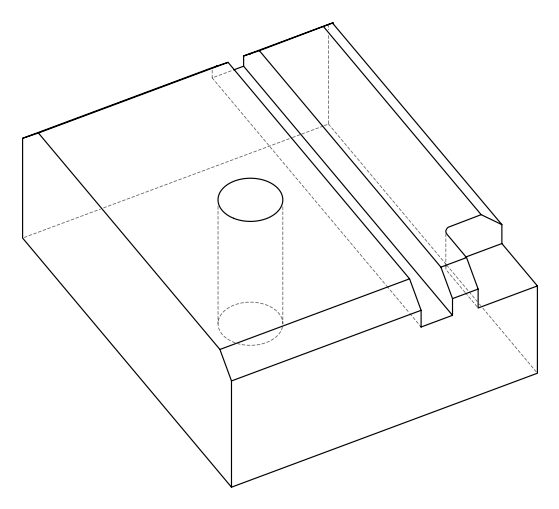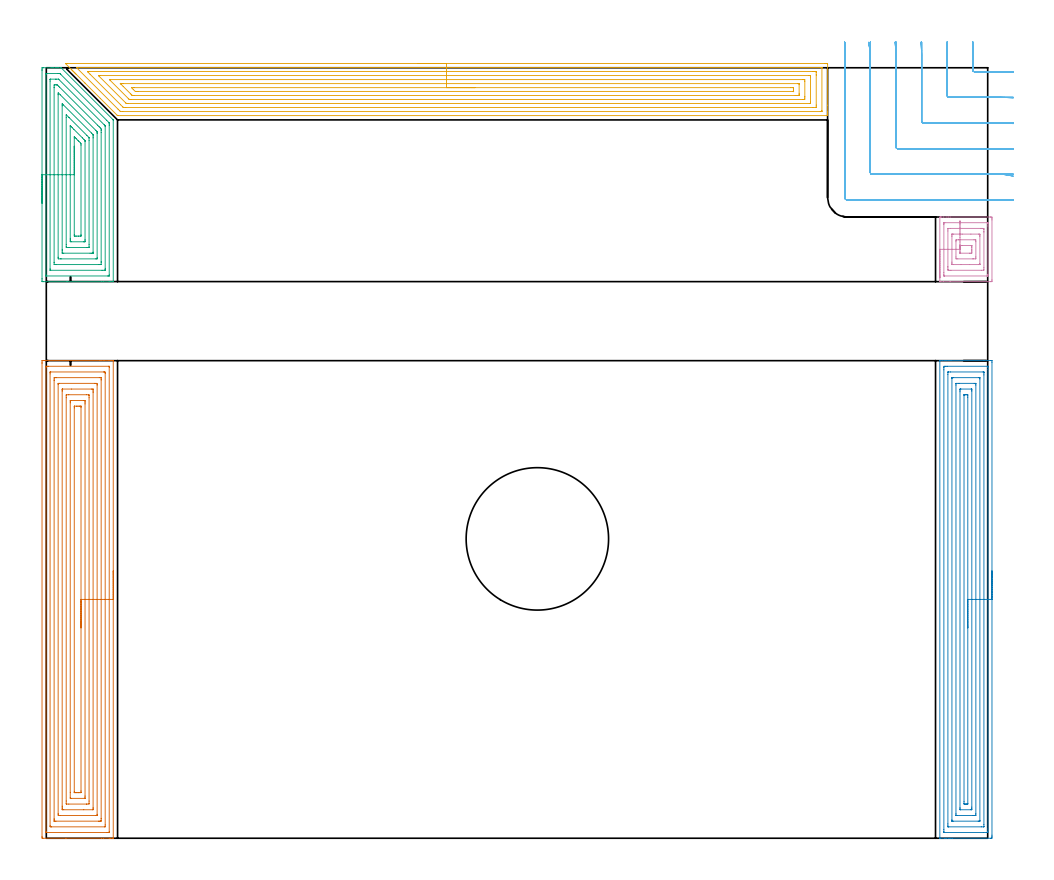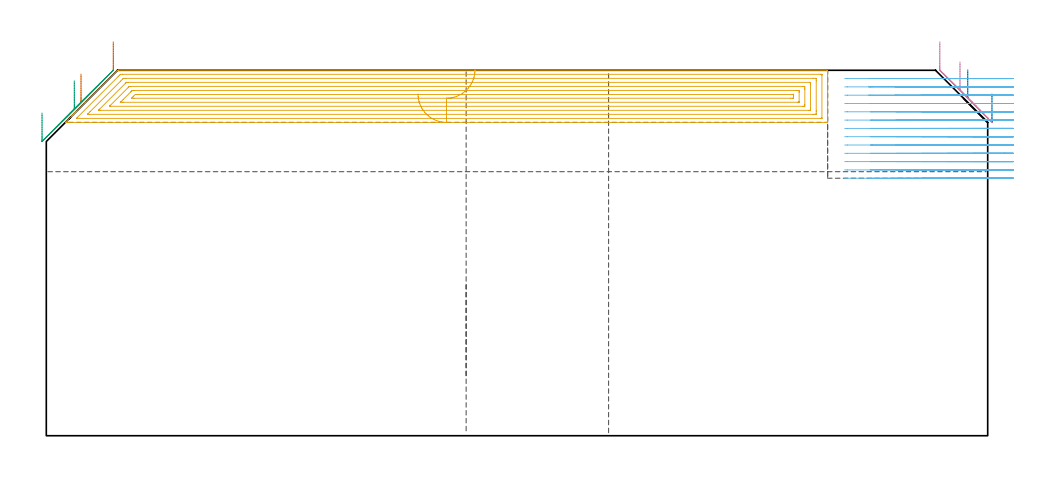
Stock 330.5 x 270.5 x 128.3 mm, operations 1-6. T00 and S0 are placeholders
(PLAN: 8 operations, 3 tool changes, 69 min)
(1 AREA_MILL | FG_CHAMFER_SURFACE | UGT0205_001 | 12.5 min | 55000 mm3)
(2 AREA_MILL_1 | FG_CHAMFER_SURFACE_1 | UGT0205_001 | 9.67 min | 29370 mm3)
(3 AREA_MILL_2 | FG_CHAMFER_SURFACE_2 | UGT0205_001 | 5.37 min | 26019 mm3)
(4 AREA_MILL_3 | FG_CHAMFER_SURFACE_3 | UGT0205_001 | 1.54 min | 6380 mm3)
(5 AREA_MILL_4 | FG_CHAMFER_SURFACE_4 | UGT0205_001 | 14.76 min | 44098 mm3)
(6 MILL_CORNER_NOTCH_RECTANGULAR | CORNER_NOTCH_RECTANGULAR | NXT0201_011 | Follow Part, ap 3, ae 75% | 12.6 min | 108658 mm3)
(7 MILL_RECTANGULAR_SLOT | SLOT_RECTANGULAR | UGT0201_094 | Follow Part, ap 5, ae 75% | 12.01 min | 318156 mm3)
(8 INDEXABLE_INSERT_DRILL_THROUGH_HOLE_FROM_SOLID | STEP1HOLE | NXT0302_038 | 0.53 min | 251859 mm3)
(TOOL UGT0205_001 | Chamfer Mill 20 x 3 x 45 deg. | D20 FL50 Z2)
(TOOL NXT0201_011 | ENDMILL 12mm [2P460-1200-NA 1630] | D12 FL38 Z6)
(TOOL UGT0201_094 | End mill 20 mm | D20 FL38 Z4)
(TOOL NXT0302_038 | Index. Insert Drill 50mm [880-D5000L50-04] | D50 PA176 FL200 Z2)
(OP 1 AREA_MILL)
G17 G21 G94 G90
T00 M6
G54
G17 G0 G90 X23.5 Y93.85 S1061 M3
G43 Z138.3 H0
G94 G1 Y93.812 Z137.428 F250.
Y93.698 Z136.563
Y93.509 Z135.712
Y93.247 Z134.88
Y92.913 Z134.074
Y92.51 Z133.3
Y92.042 Z132.564
Y91.51 Z131.872
Y90.921 Z131.229
Y90.278 Z130.639
Y89.586 Z130.108
Y88.85 Z129.64
Y88.076 Z129.237
Y87.27 Z128.903
Y86.438 Z128.641
Y85.586 Z128.452
Y84.722 Z128.338
Y83.85 Z128.3
Y0.134
X23.497 Y0.01 Z128.288
X23.476 Y0.007 Z128.267
X23.182 Y0. Z127.981
X22.62 Z127.419
X22.086 Z126.881
X20.045 Z124.842
X19.425 Z124.22
X6.901 Z111.698
X-1.189 Z103.608
X-1.284 Y0.001 Z103.513
X-1.492 Y0.01 Z103.305
X-1.499 Y0.217 Z103.299
X-1.5 Y0.579 Z103.3
Y166.759
X-1.499 Y167.121 Z103.301
X-1.494 Y167.644 Z103.303
X-1.491 Y167.692 Z103.305
X-0.973 Y167.696 Z103.824
X-0.396 Y167.7 Z104.401
X18.848 Z123.643
X19.425 Z124.22
X20.045 Z124.842
X20.312 Z125.109
X22.086 Z126.881
X22.62 Z127.419
X22.973 Z127.772
X23.183 Z127.982
X23.476 Y167.693 Z128.267
X23.497 Y167.69 Z128.288
X23.5 Y167.566 Z128.3
Y83.85
X22.086 Z126.886
Y2.361
X22.083 Y2.138 Z126.883
X22.079 Y2.028 Z126.879
X22.077 Y2.01 Z126.877
X22.019 Y2.006 Z126.819
X21.917 Y2.003 Z126.717
X21.558 Y2. Z126.358
X21.199 Z125.999
X0.048 Z104.848
X-0.028 Y2.002 Z104.772
X-0.06 Y2.006 Z104.74
X-0.078 Y2.01 Z104.722
X-0.08 Y2.028 Z104.72
X-0.084 Y2.138 Z104.716
X-0.086 Y2.361 Z104.714
Y165.339
X-0.083 Y165.562 Z104.717
X-0.079 Y165.672 Z104.721
X-0.077 Y165.69 Z104.723
X-0.02 Y165.694 Z104.78
X0.083 Y165.698 Z104.883
X0.442 Y165.7 Z105.242
X0.801 Z105.601
X21.952 Z126.752
X22.028 Y165.698 Z126.828
X22.06 Y165.694 Z126.86
X22.078 Y165.69 Z126.878
X22.08 Y165.672 Z126.88
X22.084 Y165.562 Z126.884
X22.086 Y165.339 Z126.886
Y83.85
X20.671 Z125.471
Y4.671
X20.67 Y4.142 Z125.47
X20.668 Y4.052 Z125.468
X20.665 Y4.016 Z125.465
X20.594 Y4.009 Z125.394
X20.452 Y4.001 Z125.252
X1.829 Y4. Z106.629
X1.688 Y4.003 Z106.488
X1.547 Y4.01 Z106.347
X1.335 Y4.031 Z106.135
X1.332 Y4.142 Z106.132
X1.329 Y4.502 Z106.129
X1.328 Y163.028 Z106.128
X1.33 Y163.558 Z106.13
X1.332 Y163.648 Z106.132
X1.335 Y163.684 Z106.135
X1.406 Y163.691 Z106.206
X1.548 Y163.699 Z106.348
X20.171 Y163.7 Z124.971
X20.312 Y163.697 Z125.112
X20.453 Y163.69 Z125.253
X20.665 Y163.669 Z125.465
X20.667 Y163.558 Z125.467
X20.671 Y163.198 Z125.471
Y83.85
X19.257 Z124.057
Y6.983
X19.256 Y6.814 Z124.056
X19.251 Y6.098 Z124.051
X19.241 Y6.01 Z124.041
X19.146 Y6.007 Z123.946
X18.943 Y6.003 Z123.743
X18.538 Y6. Z123.338
X18.462 Z123.262
X3.385 Z108.185
X3.027 Y6.002 Z107.827
X2.848 Y6.005 Z107.648
X2.76 Y6.01 Z107.56
X2.749 Y6.014 Z107.549
X2.747 Y6.028 Z107.547
X2.745 Y6.06 Z107.545
X2.743 Y6.645 Z107.543
Y6.814
Y160.717
X2.744 Y160.886 Z107.544
X2.749 Y161.602 Z107.549
X2.759 Y161.69 Z107.559
X2.854 Y161.693 Z107.654
X3.056 Y161.697 Z107.856
X3.462 Y161.7 Z108.262
X3.538 Z108.338
X18.615 Z123.415
X18.973 Y161.698 Z123.773
X19.152 Y161.695 Z123.952
X19.24 Y161.69 Z124.04
X19.251 Y161.686 Z124.051
X19.253 Y161.672 Z124.053
X19.255 Y161.64 Z124.055
X19.257 Y161.055 Z124.057
Y160.886
Y83.85
X17.843 Z122.643
Y8.403
X17.84 Y8.21 Z122.64
X17.836 Y8.083 Z122.636
X17.83 Y8.009 Z122.63
X17.799 Y8.007 Z122.599
X17.651 Y8.003 Z122.451
X17.357 Y8. Z122.157
X4.939 Y8.001 Z109.739
X4.348 Y8.01 Z109.148
X4.164 Y8.027 Z108.964
X4.159 Y8.402 Z108.959
X4.157 Y8.595 Z108.957
Y159.297
X4.16 Y159.49 Z108.96
X4.164 Y159.617 Z108.964
X4.17 Y159.691 Z108.97
X4.201 Y159.693 Z109.001
X4.348 Y159.697 Z109.148
X4.643 Y159.7 Z109.443
X17.061 Y159.699 Z121.861
X17.651 Y159.69 Z122.451
X17.836 Y159.673 Z122.636
X17.841 Y159.298 Z122.641
X17.842 Y159.105 Z122.642
X17.843 Y83.85 Z122.643
X16.429 Z121.229
Y10.713
X16.427 Y10.376 Z121.227
X16.424 Y10.099 Z121.224
X16.422 Y10.032 Z121.222
X16.417 Y10.01 Z121.217
X16.377 Y10.007 Z121.177
X16.25 Y10.002 Z121.05
X13.148 Y10. Z117.948
X6.122 Y10.001 Z110.922
X5.606 Y10.004 Z110.406
X5.583 Y10.01 Z110.383
X5.578 Y10.032 Z110.378
X5.574 Y10.376 Z110.374
X5.571 Y10.929 Z110.371
Y11.267
Y156.987
X5.573 Y157.324 Z110.373
X5.576 Y157.6 Z110.376
X5.578 Y157.668 Z110.378
X5.583 Y157.69 Z110.383
X5.623 Y157.693 Z110.423
X5.749 Y157.698 Z110.549
X8.852 Y157.7 Z113.652
X15.878 Y157.699 Z120.678
X16.394 Y157.696 Z121.194
X16.417 Y157.69 Z121.217
X16.422 Y157.668 Z121.222
X16.425 Y157.324 Z121.225
X16.428 Y156.771 Z121.228
X16.429 Y156.433 Z121.229
Y83.85
X15.015 Z119.815
Y13.048
X15.012 Y12.157 Z119.812
X15.011 Y12.137 Z119.811
X14.991 Y12.01 Z119.791
X14.259 Y12.001 Z119.059
X14.104 Y12. Z118.904
X7.896 Z112.696
X7.161 Y12.004 Z111.961
X7.009 Y12.01 Z111.809
X6.989 Y12.157 Z111.789
X6.987 Y12.179 Z111.787
X6.985 Y13.072 Z111.785
Y154.652
X6.988 Y155.543 Z111.788
X6.989 Y155.563 Z111.789
X7.009 Y155.69 Z111.809
X7.74 Y155.699 Z112.54
X7.896 Y155.7 Z112.696
X14.104 Z118.904
X14.839 Y155.696 Z119.639
X14.991 Y155.69 Z119.791
X15.011 Y155.543 Z119.811
X15.013 Y155.521 Z119.813
X15.015 Y154.652 Z119.815
Y83.85
X13.6 Z118.4
Y14.829
X13.599 Y14.445 Z118.399
X13.595 Y14.06 Z118.395
X13.594 Y14.016 Z118.394
X13.577 Y14.01 Z118.377
X13.527 Y14.005 Z118.327
X13.423 Y14.001 Z118.223
X8.721 Z113.521
X8.407 Y14.01 Z113.207
X8.404 Y14.108 Z113.204
X8.401 Y14.322 Z113.201
X8.399 Y16.104 Z113.199
X8.4 Y152.871 Z113.2
X8.401 Y153.255 Z113.201
X8.405 Y153.64 Z113.205
X8.406 Y153.684 Z113.206
X8.423 Y153.69 Z113.223
X8.473 Y153.695 Z113.273
X8.576 Y153.699 Z113.376
X13.279 Z118.079
X13.593 Y153.69 Z118.393
X13.596 Y153.592 Z118.396
X13.599 Y153.378 Z118.399
X13.6 Y152.871 Z118.4
Y152.486
Y83.85
X12.186 Z116.986
Y16.61
X12.184 Y16.237 Z116.984
X12.181 Y16.051 Z116.981
X12.179 Y16.013 Z116.979
X12.137 Y16.009 Z116.937
X12.048 Y16.003 Z116.848
X11.443 Y16. Z116.243
X11.164 Z115.964
X10.557 Z115.357
X10.277 Z115.077
X9.875 Y16.004 Z114.675
X9.829 Y16.008 Z114.629
X9.82 Y16.011 Z114.62
X9.818 Y16.021 Z114.618
X9.816 Y16.054 Z114.616
X9.814 Y16.191 Z114.614
Y16.466
Y151.09
X9.816 Y151.463 Z114.616
X9.819 Y151.649 Z114.619
X9.82 Y151.686 Z114.62
X9.863 Y151.691 Z114.663
X9.952 Y151.697 Z114.752
X10.557 Y151.7 Z115.357
X10.836 Z115.636
X11.443 Z116.243
X11.723 Z116.523
X12.125 Y151.696 Z116.925
X12.171 Y151.692 Z116.971
X12.18 Y151.689 Z116.98
X12.182 Y151.679 Z116.982
X12.184 Y151.646 Z116.984
X12.186 Y151.509 Z116.986
Y151.235
Y83.85
Y82.978 Z117.024
Y82.113 Z117.138
Y81.262 Z117.327
Y80.43 Z117.589
Y79.624 Z117.923
Y78.85 Z118.326
Y78.114 Z118.795
Y77.422 Z119.326
Y76.779 Z119.915
Y76.19 Z120.558
Y75.658 Z121.25
Y75.19 Z121.986
Y74.787 Z122.76
Y74.453 Z123.566
Y74.191 Z124.398
Y74.002 Z125.25
Y73.888 Z126.115
Y73.85 Z126.986
G0 Z138.3
M5
M2
(OP 2 AREA_MILL_1)
G17 G21 G94 G90
T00 M6
G54
G17 G0 G90 X332. Y93.85 S1061 M3
G43 Z138.3 H0
Z120.
G94 G1 Y93.812 Z119.128 F250.
Y93.698 Z118.263
Y93.509 Z117.412
Y93.247 Z116.58
Y92.913 Z115.774
Y92.51 Z115.
Y92.041 Z114.264
Y91.51 Z113.572
Y90.921 Z112.929
Y90.278 Z112.34
Y89.586 Z111.808
Y88.85 Z111.34
Y88.076 Z110.937
Y87.27 Z110.603
Y86.438 Z110.341
Y85.586 Z110.152
Y84.722 Z110.038
Y83.85 Z110.
Y1.08
X331.999 Y0.579 Z110.001
X331.995 Y0.194 Z110.003
X331.992 Y0.01 Z110.005
X331.616 Y0. Z110.381
X318.161 Z123.834
X317.59 Z124.404
X316.978 Z125.02
X316.714 Z125.283
X316.101 Z125.896
X315.837 Z126.159
X315.309 Z126.69
X313.931 Z128.068
X313.815 Y0.001 Z128.178
X313.771 Y0.003 Z128.221
X313.703 Y0.01 Z128.288
X313.7 Y0.134 Z128.3
Y167.566
X313.702 Y167.69 Z128.289
X313.813 Y167.697 Z128.18
X313.931 Y167.7 Z128.068
X314.612 Z127.387
X315.309 Z126.69
X315.837 Z126.159
X316.101 Z125.896
X316.714 Z125.283
X316.978 Z125.02
X317.59 Z124.404
X329.129 Z112.868
X331.616 Z110.381
X331.926 Y167.696 Z110.07
X331.992 Y167.69 Z110.005
X331.999 Y167.623 Z109.999
X332. Y167.12 Z110.
Y83.85
X330.586 Z111.414
Y3.251
X330.583 Y2.52 Z111.417
X330.579 Y2.361 Z111.421
X330.566 Y2.01 Z111.434
X330.215 Y2.003 Z111.785
X328.986 Y2. Z113.014
X315.174 Y2.001 Z126.826
X315.151 Y2.003 Z126.849
X315.13 Y2.009 Z126.87
X315.121 Y2.014 Z126.879
X315.12 Y2.029 Z126.88
X315.115 Y2.203 Z126.885
Y2.361
X315.114 Y3.095 Z126.886
Y164.449
X315.117 Y165.18 Z126.883
X315.121 Y165.339 Z126.879
X315.134 Y165.69 Z126.866
X315.485 Y165.697 Z126.515
X315.837 Y165.699 Z126.163
X316.359 Y165.7 Z125.641
X330.526 Y165.699 Z111.474
X330.548 Y165.697 Z111.452
X330.57 Y165.691 Z111.43
X330.579 Y165.686 Z111.421
X330.58 Y165.671 Z111.42
X330.585 Y165.497 Z111.415
Y165.339
X330.586 Y164.605 Z111.414
Y83.85
X329.172 Z112.828
X329.171 Y4.844 Z112.829
X329.169 Y4.142 Z112.831
X329.167 Y4.048 Z112.833
X329.165 Y4.011 Z112.835
X329.121 Y4.005 Z112.879
X328.986 Y4.002 Z113.014
X328.249 Y4. Z113.751
X316.853 Z125.147
X316.714 Y4.003 Z125.286
X316.574 Y4.008 Z125.426
X316.54 Y4.01 Z125.46
X316.535 Y4.031 Z125.465
X316.532 Y4.079 Z125.468
X316.53 Y4.142 Z125.47
X316.529 Y4.33 Z125.471
X316.528 Y5.032 Z125.472
X316.529 Y162.855 Z125.471
X316.531 Y163.558 Z125.469
X316.533 Y163.651 Z125.467
X316.535 Y163.689 Z125.465
X316.579 Y163.695 Z125.421
X316.714 Y163.698 Z125.286
X317.451 Y163.7 Z124.549
X328.847 Z113.153
X328.986 Y163.697 Z113.014
X329.126 Y163.692 Z112.874
X329.16 Y163.69 Z112.84
X329.165 Y163.669 Z112.835
X329.168 Y163.621 Z112.832
X329.17 Y163.558 Z112.83
X329.171 Y163.37 Z112.829
X329.172 Y162.667 Z112.828
Y83.85
X327.757 Z114.243
Y6.281
X327.755 Y6.103 Z114.245
X327.753 Y6.04 Z114.247
X327.751 Y6.011 Z114.249
X327.733 Y6.009 Z114.267
X327.633 Y6.005 Z114.367
X327.233 Y6. Z114.767
X327.157 Z114.843
X318.391 Z123.609
X318.064 Y6.005 Z123.936
X317.982 Y6.008 Z124.018
X317.949 Y6.012 Z124.051
X317.947 Y6.038 Z124.053
X317.945 Y6.109 Z124.055
X317.943 Y6.455 Z124.057
Y161.418
X317.945 Y161.596 Z124.055
X317.947 Y161.66 Z124.053
X317.949 Y161.688 Z124.051
X317.967 Y161.691 Z124.033
X318.067 Y161.695 Z123.933
X318.467 Y161.7 Z123.533
X318.543 Z123.457
X327.309 Z114.691
X327.636 Y161.695 Z114.364
X327.718 Y161.692 Z114.282
X327.751 Y161.688 Z114.249
X327.753 Y161.662 Z114.247
X327.755 Y161.591 Z114.245
X327.757 Y161.245 Z114.243
Y83.85
X326.343 Z115.657
Y8.595
X326.338 Y8.156 Z115.662
X326.336 Y8.049 Z115.664
X326.326 Y8.01 Z115.674
X326.26 Y8.007 Z115.74
X326.064 Y8.002 Z115.936
X325.48 Y8. Z116.52
X325.189 Z116.811
X319.929 Z122.071
X319.495 Y8.004 Z122.505
X319.404 Y8.007 Z122.596
X319.367 Y8.01 Z122.633
X319.364 Y8.051 Z122.636
X319.361 Y8.156 Z122.639
X319.357 Y8.581 Z122.643
Y159.105
X319.362 Y159.543 Z122.638
X319.364 Y159.651 Z122.636
X319.374 Y159.69 Z122.626
X319.44 Y159.693 Z122.56
X319.636 Y159.698 Z122.364
X320.22 Y159.7 Z121.78
X320.511 Z121.489
X325.771 Z116.229
X326.205 Y159.696 Z115.795
X326.296 Y159.693 Z115.704
X326.333 Y159.69 Z115.667
X326.336 Y159.649 Z115.664
X326.339 Y159.544 Z115.661
X326.343 Y159.119 Z115.657
Y83.85
X324.929 Z117.071
Y10.936
X324.926 Y10.376 Z117.074
X324.923 Y10.051 Z117.077
X324.92 Y10.01 Z117.08
X324.88 Y10.007 Z117.12
X324.788 Y10.003 Z117.212
X324.603 Y10.001 Z117.397
X320.973 Z121.027
X320.875 Y10.003 Z121.125
X320.809 Y10.007 Z121.191
X320.778 Y10.011 Z121.222
X320.777 Y10.046 Z121.223
X320.773 Y10.376 Z121.227
X320.772 Y10.706 Z121.228
X320.771 Y156.764 Z121.229
X320.774 Y157.324 Z121.226
X320.777 Y157.648 Z121.223
X320.78 Y157.69 Z121.22
X320.82 Y157.693 Z121.18
X320.912 Y157.697 Z121.088
X321.097 Y157.699 Z120.903
X324.727 Z117.273
X324.825 Y157.697 Z117.175
X324.891 Y157.693 Z117.109
X324.922 Y157.689 Z117.078
X324.923 Y157.654 Z117.077
X324.927 Y157.324 Z117.073
X324.928 Y156.993 Z117.072
X324.929 Y83.85 Z117.071
X323.515 Z118.485
Y12.157
X323.514 Y12.073 Z118.486
X323.511 Y12.032 Z118.489
X323.509 Y12.018 Z118.491
X323.468 Y12.01 Z118.532
X323.159 Y12.002 Z118.841
X323.005 Y12. Z118.995
X322.85 Z119.15
X322.695 Y12.001 Z119.305
X322.386 Y12.006 Z119.614
X322.192 Y12.011 Z119.808
X322.189 Y12.061 Z119.811
X322.187 Y12.157 Z119.813
X322.185 Y12.832 Z119.815
Y155.543
X322.186 Y155.627 Z119.814
X322.189 Y155.668 Z119.811
X322.191 Y155.682 Z119.809
X322.232 Y155.69 Z119.768
X322.541 Y155.698 Z119.459
X322.695 Y155.7 Z119.305
X322.85 Z119.15
X323.005 Y155.699 Z118.995
X323.314 Y155.694 Z118.686
X323.508 Y155.689 Z118.492
X323.511 Y155.639 Z118.489
X323.513 Y155.543 Z118.487
X323.515 Y154.867 Z118.485
Y83.85
Y82.978 Z118.523
Y82.113 Z118.637
Y81.262 Z118.826
Y80.43 Z119.088
Y79.624 Z119.422
Y78.85 Z119.825
Y78.114 Z120.294
Y77.422 Z120.825
Y76.779 Z121.414
Y76.19 Z122.057
Y75.658 Z122.75
Y75.19 Z123.485
Y74.787 Z124.259
Y74.453 Z125.065
Y74.191 Z125.897
Y74.002 Z126.749
Y73.888 Z127.614
Y73.85 Z128.485
G0 Z138.3
M5
M2
(OP 3 AREA_MILL_2)
G17 G21 G94 G90
T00 M6
G54
G17 G0 G90 X-1.5 Y222.95 S1061 M3
G43 Z138.3 H0
Z113.3
G94 G1 Y222.988 Z112.428 F250.
Y223.102 Z111.563
Y223.291 Z110.712
Y223.553 Z109.88
Y223.887 Z109.074
Y224.29 Z108.3
Y224.758 Z107.564
Y225.29 Z106.872
Y225.879 Z106.229
Y226.522 Z105.64
Y227.214 Z105.108
Y227.95 Z104.64
Y228.724 Z104.237
Y229.53 Z103.903
Y230.362 Z103.641
Y231.213 Z103.452
Y232.078 Z103.338
Y232.95 Z103.3
Y269.557
X-1.499 Y269.918 Z103.301
X-1.494 Y270.441 Z103.303
X-1.491 Y270.492 Z103.305
X-0.973 Y270.5 Z103.823
X1.688 Z106.482
X2.302 Z107.099
X2.575 Z107.371
X3.189 Z107.986
X3.462 Z108.257
X4.006 Z108.805
X4.348 Z109.147
X5.187 Z109.987
X5.2 Y270.499 Z110.
X5.202 Y270.498 Z110.002
X23.441 Y252.258 Z128.241
X23.496 Y252.195 Z128.29
X23.5 Y252.102 Z128.3
Y195.537
X23.497 Y195.41 Z128.288
X23.476 Y195.407 Z128.267
X23.176 Y195.4 Z127.975
X22.631 Z127.429
X22.086 Z126.881
X20.04 Z124.837
X19.425 Z124.22
X7.299 Z112.096
X-0.973 Y195.401 Z103.824
X-1.188 Y195.403 Z103.609
X-1.491 Y195.408 Z103.305
X-1.494 Y195.459 Z103.303
X-1.499 Y195.982 Z103.301
X-1.5 Y196.512 Z103.3
Y232.95
X-0.086 Z104.714
Y268.136
X-0.083 Y268.359 Z104.717
X-0.081 Y268.469 Z104.719
X-0.079 Y268.488 Z104.721
X-0.026 Y268.492 Z104.774
X0.077 Y268.496 Z104.877
X0.439 Y268.5 Z105.239
X3.987 Z108.787
X4.348 Y268.496 Z109.148
X4.71 Y268.49 Z109.51
X4.752 Y268.486 Z109.552
X4.776 Y268.467 Z109.576
X4.825 Y268.422 Z109.625
X4.922 Y268.328 Z109.722
X5.114 Y268.136 Z109.914
X21.199 Y252.051 Z125.999
X22.028 Y251.211 Z126.828
X22.079 Y251.151 Z126.879
X22.081 Y251.099 Z126.881
X22.084 Y250.989 Z126.884
X22.085 Y250.766 Z126.885
X22.086 Y250.321 Z126.886
Y197.764
X22.083 Y197.541 Z126.883
X22.081 Y197.431 Z126.881
X22.079 Y197.412 Z126.879
X22.026 Y197.408 Z126.826
X21.923 Y197.404 Z126.723
X21.561 Y197.4 Z126.361
X0.049 Y197.401 Z104.849
X-0.03 Y197.403 Z104.77
X-0.062 Y197.407 Z104.738
X-0.079 Y197.411 Z104.721
X-0.08 Y197.431 Z104.72
X-0.083 Y197.541 Z104.717
X-0.086 Y197.764 Z104.714
Y232.95
X1.328 Z106.128
X1.329 Y265.824 Z106.129
X1.331 Y266.355 Z106.131
X1.333 Y266.444 Z106.133
X1.335 Y266.481 Z106.135
X1.399 Y266.49 Z106.199
X1.545 Y266.498 Z106.345
X3.317 Y266.5 Z108.117
X3.462 Z108.262
X4.208 Y266.496 Z109.008
X4.275 Y266.49 Z109.075
X4.313 Y266.476 Z109.113
X4.348 Y266.446 Z109.148
X4.445 Y266.355 Z109.245
X20.312 Y250.488 Z125.112
X20.478 Y250.32 Z125.278
X20.646 Y250.143 Z125.446
X20.665 Y250.113 Z125.465
X20.667 Y250.094 Z125.467
X20.67 Y250.05 Z125.47
X20.671 Y249.96 Z125.471
Y200.076
X20.669 Y199.545 Z125.469
X20.667 Y199.456 Z125.467
X20.665 Y199.419 Z125.465
X20.601 Y199.41 Z125.401
X20.455 Y199.402 Z125.255
X20.312 Y199.401 Z125.112
X19.57 Y199.4 Z124.37
X1.543 Y199.401 Z106.343
X1.447 Y199.404 Z106.247
X1.37 Y199.409 Z106.17
X1.334 Y199.413 Z106.134
X1.333 Y199.426 Z106.133
X1.331 Y199.545 Z106.131
X1.329 Y199.906 Z106.129
X1.328 Y232.95 Z106.128
X2.743 Z107.543
Y263.513
X2.744 Y263.682 Z107.544
X2.749 Y264.398 Z107.549
X2.756 Y264.49 Z107.556
X2.851 Y264.493 Z107.651
X3.055 Y264.497 Z107.855
X3.462 Y264.5 Z108.262
X3.535 Y264.499 Z108.335
X3.738 Y264.494 Z108.538
X3.837 Y264.49 Z108.637
X4.027 Y264.313 Z108.827
X4.348 Y263.999 Z109.148
X4.669 Y263.682 Z109.469
X18.031 Y250.32 Z122.831
X18.538 Y249.81 Z123.338
X18.91 Y249.43 Z123.71
X19.25 Y249.064 Z124.05
X19.255 Y248.71 Z124.055
X19.256 Y248.539 Z124.056
X19.257 Y247.817 Z124.057
Y202.387
X19.256 Y202.218 Z124.056
X19.251 Y201.502 Z124.051
X19.244 Y201.41 Z124.044
X19.149 Y201.407 Z123.949
X18.945 Y201.403 Z123.745
X18.538 Y201.4 Z123.338
X18.466 Z123.266
X3.389 Z108.189
X3.027 Y201.403 Z107.827
X2.846 Y201.407 Z107.646
X2.761 Y201.41 Z107.561
X2.75 Y201.464 Z107.55
X2.744 Y202.048 Z107.544
X2.743 Y202.218 Z107.543
Y232.95
X4.157 Z108.957
Y261.01
X4.159 Y261.201 Z108.959
X4.163 Y261.394 Z108.963
X4.175 Y261.715 Z108.975
X4.348 Y261.547 Z109.148
X4.892 Y261.01 Z109.692
X17.363 Y248.539 Z122.163
X17.651 Y248.248 Z122.451
X17.798 Y248.095 Z122.598
X17.832 Y248.058 Z122.632
X17.837 Y247.968 Z122.637
X17.841 Y247.84 Z122.641
X17.843 Y247.648 Z122.643
Y247.456
Y203.807
X17.84 Y203.614 Z122.64
X17.836 Y203.487 Z122.636
X17.831 Y203.41 Z122.631
X17.8 Y203.407 Z122.6
X17.651 Y203.403 Z122.451
X17.361 Y203.4 Z122.161
X5.235 Z110.035
X4.944 Y203.401 Z109.744
X4.348 Y203.41 Z109.148
X4.164 Y203.431 Z108.964
X4.159 Y203.807 Z108.959
X4.157 Y203.999 Z108.957
Y232.95
X5.571 Z110.371
X5.572 Y257.109 Z110.372
X5.574 Y257.447 Z110.374
X5.578 Y257.796 Z110.378
X5.581 Y257.86 Z110.381
X5.715 Y257.73 Z110.515
X6.005 Y257.447 Z110.805
X15.878 Y247.574 Z120.678
X16.283 Y247.161 Z121.083
X16.383 Y247.057 Z121.183
X16.422 Y247.004 Z121.222
X16.424 Y246.941 Z121.224
X16.426 Y246.757 Z121.226
X16.429 Y246.204 Z121.229
Y245.866
X16.428 Y205.781 Z121.228
X16.426 Y205.504 Z121.226
X16.424 Y205.436 Z121.224
X16.422 Y205.41 Z121.222
X16.383 Y205.407 Z121.183
X16.255 Y205.402 Z121.055
X15.878 Y205.4 Z120.678
X15.37 Z120.17
X6.122 Y205.401 Z110.922
X5.61 Y205.404 Z110.41
X5.584 Y205.409 Z110.384
X5.578 Y205.437 Z110.378
X5.575 Y205.781 Z110.375
X5.572 Y206.334 Z110.372
X5.571 Y206.672 Z110.371
Y232.95
X6.985 Z111.785
Y252.993
X6.989 Y253.884 Z111.789
X6.991 Y253.902 Z111.791
X7.009 Y253.982 Z111.809
X7.114 Y253.884 Z111.914
X7.896 Y253.107 Z112.696
X8.01 Y252.993 Z112.81
X14.245 Y246.757 Z119.045
X14.991 Y246. Z119.791
X15.01 Y245.866 Z119.81
X15.012 Y245.845 Z119.812
X15.015 Y244.976 Z119.815
Y208.453
X15.012 Y207.562 Z119.812
X15.011 Y207.542 Z119.811
X14.991 Y207.41 Z119.791
X14.265 Y207.401 Z119.065
X14.104 Z118.904
X7.896 Y207.4 Z112.696
X7.167 Y207.404 Z111.967
X7.009 Y207.41 Z111.809
X6.989 Y207.562 Z111.789
X6.987 Y207.584 Z111.787
X6.985 Y208.453 Z111.785
Y232.95
X8.399 Z113.199
X8.4 Y249.943 Z113.2
X8.401 Y250.046 Z113.201
X8.404 Y250.113 Z113.204
X8.406 Y250.136 Z113.206
X8.441 Y250.102 Z113.241
X8.783 Y249.768 Z113.583
X9.124 Y249.43 Z113.924
X9.67 Y248.884 Z114.47
X12.687 Y245.866 Z117.487
X13.217 Y245.335 Z118.017
X13.571 Y244.976 Z118.371
X13.594 Y244.946 Z118.394
X13.596 Y244.927 Z118.396
X13.599 Y244.879 Z118.399
X13.6 Y244.783 Z118.4
Y244.591
Y210.235
X13.599 Y209.851 Z118.399
X13.595 Y209.465 Z118.395
X13.594 Y209.42 Z118.394
X13.579 Y209.41 Z118.379
X13.529 Y209.406 Z118.329
X13.425 Y209.402 Z118.225
X13.217 Y209.4 Z118.017
X13.161 Z117.961
X8.726 Y209.401 Z113.526
X8.406 Y209.413 Z113.206
X8.404 Y209.511 Z113.204
X8.401 Y209.727 Z113.201
X8.4 Y210.235 Z113.2
X8.399 Y210.62 Z113.199
Y232.95
X9.814 Z114.614
X9.815 Y245.866 Z114.615
X9.818 Y246.132 Z114.618
X9.821 Y246.261 Z114.621
X9.823 Y246.269 Z114.623
X9.845 Y246.251 Z114.645
X9.883 Y246.217 Z114.683
X10.237 Y245.866 Z115.037
X10.557 Y245.548 Z115.357
X11.128 Y244.976 Z115.928
X11.443 Y244.658 Z116.243
X12.008 Y244.085 Z116.808
X12.179 Y243.893 Z116.979
X12.182 Y243.712 Z116.982
X12.186 Y243.34 Z116.986
Y212.016
X12.184 Y211.643 Z116.984
X12.181 Y211.458 Z116.981
X12.18 Y211.419 Z116.98
X12.144 Y211.41 Z116.944
X12.053 Y211.404 Z116.853
X11.443 Y211.401 Z116.243
X11.17 Y211.4 Z115.97
X10.557 Z115.357
X10.282 Y211.401 Z115.082
X9.874 Y211.408 Z114.674
X9.83 Y211.41 Z114.63
X9.821 Y211.459 Z114.621
X9.818 Y211.596 Z114.618
X9.814 Y211.871 Z114.614
Y232.95
Y233.822 Z114.652
Y234.686 Z114.766
Y235.538 Z114.954
Y236.37 Z115.217
Y237.176 Z115.551
Y237.95 Z115.953
Y238.686 Z116.422
Y239.378 Z116.953
Y240.021 Z117.543
Y240.61 Z118.186
Y241.141 Z118.878
Y241.61 Z119.614
Y242.013 Z120.388
Y242.347 Z121.194
Y242.609 Z122.026
Y242.798 Z122.877
Y242.912 Z123.742
Y242.95 Z124.614
G0 Z138.3
M5
M2
(OP 4 AREA_MILL_3)
G17 G21 G94 G90
T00 M6
G54
G17 G0 G90 X313.7 Y196.75 S1061 M3
G43 Z138.3 H0
G94 G1 Y196.788 Z137.428 F250.
Y196.902 Z136.563
Y197.091 Z135.712
Y197.353 Z134.88
Y197.687 Z134.074
Y198.09 Z133.3
Y198.559 Z132.564
Y199.09 Z131.872
Y199.679 Z131.229
Y200.322 Z130.639
Y201.014 Z130.108
Y201.75 Z129.64
Y202.524 Z129.237
Y203.33 Z128.903
Y204.162 Z128.641
Y205.014 Z128.452
Y205.878 Z128.338
Y206.75 Z128.3
Y217.923
X313.702 Y218.09 Z128.288
X313.85 Y218.098 Z128.142
X314.005 Y218.1 Z127.995
X314.264 Z127.735
X314.96 Z127.034
X316.185 Z125.812
X316.714 Z125.281
X317.326 Z124.669
X331.352 Z110.646
X331.616 Y218.097 Z110.381
X331.993 Y218.09 Z110.005
X331.997 Y217.864 Z110.002
X332. Y217.476 Z110.
Y217.084
X331.999 Y196.024 Z110.001
X331.997 Y195.636 Z110.002
X331.993 Y195.41 Z110.005
X331.616 Y195.4 Z110.381
X317.326 Z124.669
X314.96 Z127.034
X314.005 Z127.995
X313.852 Y195.401 Z128.141
X313.771 Y195.404 Z128.221
X313.703 Y195.41 Z128.288
X313.7 Y195.577 Z128.3
Y206.75
X315.114 Z126.886
X315.115 Y215.531 Z126.885
X315.116 Y215.688 Z126.884
X315.121 Y216.055 Z126.879
X315.125 Y216.09 Z126.875
X315.191 Y216.094 Z126.809
X315.298 Y216.098 Z126.702
X315.433 Y216.1 Z126.567
X330.336 Y216.099 Z111.664
X330.519 Y216.095 Z111.481
X330.552 Y216.092 Z111.448
X330.579 Y216.086 Z111.421
X330.58 Y216.045 Z111.42
X330.584 Y215.846 Z111.416
X330.585 Y215.688 Z111.415
X330.586 Y214.951 Z111.414
X330.585 Y197.969 Z111.415
X330.584 Y197.812 Z111.416
X330.579 Y197.445 Z111.421
X330.575 Y197.41 Z111.425
X330.509 Y197.406 Z111.491
X330.402 Y197.402 Z111.598
X330.267 Y197.4 Z111.733
X315.364 Y197.401 Z126.636
X315.181 Y197.405 Z126.819
X315.148 Y197.408 Z126.852
X315.121 Y197.414 Z126.879
X315.12 Y197.455 Z126.88
X315.116 Y197.654 Z126.884
X315.115 Y197.812 Z126.885
X315.114 Y198.549 Z126.886
Y206.75
X316.528 Z125.472
X316.529 Y213.195 Z125.471
X316.534 Y213.9 Z125.466
X316.535 Y214.082 Z125.465
X316.714 Y214.09 Z125.286
X317.396 Y214.099 Z124.604
X328.11 Y214.1 Z113.89
X328.794 Y214.097 Z113.206
X328.986 Y214.09 Z113.014
X329.165 Y214.08 Z112.835
X329.168 Y213.9 Z112.832
X329.17 Y213.713 Z112.83
X329.171 Y213.007 Z112.829
X329.172 Y212.818 Z112.828
X329.171 Y200.305 Z112.829
X329.166 Y199.6 Z112.834
X329.164 Y199.418 Z112.836
X328.986 Y199.41 Z113.014
X328.304 Y199.401 Z113.696
X317.59 Y199.4 Z124.41
X316.906 Y199.403 Z125.094
X316.714 Y199.41 Z125.286
X316.535 Y199.42 Z125.465
X316.532 Y199.6 Z125.468
X316.53 Y199.787 Z125.47
X316.529 Y200.493 Z125.471
X316.528 Y200.682 Z125.472
Y206.75
X317.943 Z124.057
Y211.219
Y211.753
X317.944 Y211.932 Z124.056
X317.948 Y212.073 Z124.052
X317.95 Y212.088 Z124.05
X317.955 Y212.092 Z124.045
X317.981 Y212.096 Z124.019
X318.035 Y212.099 Z123.965
X318.467 Y212.1 Z123.533
X321.535 Z120.465
X324.603 Z117.397
X327.246 Z114.754
X327.663 Y212.09 Z114.337
X327.751 Y212.08 Z114.249
X327.754 Y212.019 Z114.246
X327.755 Y211.954 Z114.245
X327.757 Y211.579 Z114.243
Y211.219
Y201.747
X327.756 Y201.568 Z114.244
X327.752 Y201.427 Z114.248
X327.75 Y201.412 Z114.25
X327.745 Y201.408 Z114.255
X327.719 Y201.404 Z114.281
X327.665 Y201.401 Z114.335
X327.233 Y201.4 Z114.767
X324.165 Z117.835
X321.097 Z120.903
X318.454 Z123.546
X318.037 Y201.41 Z123.963
X317.949 Y201.42 Z124.051
X317.946 Y201.481 Z124.054
X317.945 Y201.546 Z124.055
X317.943 Y201.921 Z124.057
Y202.281
Y206.75
X319.357 Z122.643
Y209.418
X319.361 Y209.871 Z122.639
X319.364 Y210.082 Z122.636
X319.572 Y210.092 Z122.428
X320.22 Y210.099 Z121.78
X320.441 Y210.1 Z121.559
X325.702 Y210.099 Z116.298
X326.22 Y210.09 Z115.78
X326.336 Y210.079 Z115.664
X326.343 Y209.431 Z115.657
Y204.082
X326.339 Y203.629 Z115.661
X326.336 Y203.418 Z115.664
X326.128 Y203.408 Z115.872
X325.48 Y203.401 Z116.52
X325.259 Y203.4 Z116.741
X319.998 Y203.401 Z122.002
X319.48 Y203.41 Z122.52
X319.364 Y203.421 Z122.636
X319.357 Y204.069 Z122.643
Y206.75
X320.771 Z121.229
Y207.082
X320.773 Y207.644 Z121.227
X320.775 Y207.972 Z121.225
X320.778 Y208.077 Z121.222
X320.873 Y208.09 Z121.127
X321.097 Y208.094 Z120.903
X321.527 Y208.099 Z120.473
X324.752 Z117.248
X324.872 Y208.096 Z117.128
X324.908 Y208.093 Z117.092
X324.922 Y208.089 Z117.078
X324.924 Y208.07 Z117.076
X324.926 Y207.976 Z117.074
X324.928 Y207.644 Z117.072
X324.929 Y207.312 Z117.071
Y206.75
Y206.418
X324.927 Y205.856 Z117.073
X324.925 Y205.528 Z117.075
X324.922 Y205.423 Z117.078
X324.827 Y205.41 Z117.173
X324.603 Y205.406 Z117.397
X324.173 Y205.401 Z117.827
X320.948 Z121.052
X320.828 Y205.404 Z121.172
X320.792 Y205.407 Z121.208
X320.778 Y205.411 Z121.222
X320.776 Y205.43 Z121.224
X320.774 Y205.524 Z121.226
X320.772 Y205.856 Z121.228
X320.771 Y206.188 Z121.229
Y206.75
Y207.622 Z121.267
Y208.487 Z121.381
Y209.338 Z121.57
Y210.17 Z121.832
Y210.976 Z122.166
Y211.75 Z122.569
Y212.486 Z123.038
Y213.178 Z123.569
Y213.821 Z124.158
Y214.41 Z124.801
Y214.941 Z125.493
Y215.41 Z126.229
Y215.813 Z127.003
Y216.147 Z127.809
Y216.409 Z128.641
Y216.598 Z129.493
Y216.712 Z130.358
Y216.75 Z131.229
G0 Z138.3
M5
M2
(OP 5 AREA_MILL_4)
G17 G21 G94 G90
T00 M6
G54
G17 G0 G90 X130.5 Y272. S1061 M3
G43 Z138.3 H0
Z120.
G94 G1 X130.538 Z119.128 F250.
X130.652 Z118.264
X130.841 Z117.412
X131.103 Z116.58
X131.437 Z115.774
X131.84 Z115.
X132.308 Z114.264
X132.84 Z113.572
X133.429 Z112.929
X134.072 Z112.34
X134.764 Z111.808
X135.5 Z111.34
X136.274 Z110.937
X137.08 Z110.603
X137.912 Z110.341
X138.764 Z110.152
X139.628 Z110.038
X140.5 Z110.
X273.285
X273.676 Y271.999 Z110.001
X274.063 Y271.996 Z110.002
X274.29 Y271.993 Z110.005
X274.3 Y271.616 Z110.381
Y257.326 Z124.669
Y254.96 Z127.034
Y254.264 Z127.735
Y254.004 Z127.995
X274.297 Y253.85 Z128.143
X274.29 Y253.702 Z128.288
X274.123 Y253.7 Z128.3
X25.2
X25.005 Y253.703 Z128.289
X24.856 Y253.843 Z128.156
X18.944 Y259.756 Z122.243
X13.581 Y265.118 Z116.88
X10.588 Y268.11 Z113.886
X10.453 Y268.246 Z113.751
X10.29 Y268.408 Z113.589
X10.15 Y268.548 Z113.448
X10.006 Y268.693 Z113.305
X9.86 Y268.838 Z113.159
X9.711 Y268.986 Z113.009
X9.559 Y269.14 Z112.858
X9.43 Y269.268 Z112.729
X9.273 Y269.425 Z112.57
X9.112 Y269.587 Z112.411
X9.001 Y269.698 Z112.299
X6.708 Y271.992 Z110.007
X6.715 Y271.994 Z110.005
X6.877 Y271.998 Z110.002
X7.213 Y272. Z110.
X140.5
Y270.586 Z111.414
X271.888 Y270.585 Z111.415
X272.046 Y270.584 Z111.416
X272.245 Y270.58 Z111.42
X272.286 Y270.579 Z111.421
X272.292 Y270.552 Z111.448
X272.295 Y270.519 Z111.481
X272.299 Y270.336 Z111.664
X272.3 Y255.433 Z126.567
X272.298 Y255.299 Z126.701
X272.294 Y255.191 Z126.809
X272.29 Y255.125 Z126.875
X272.255 Y255.121 Z126.879
X271.888 Y255.116 Z126.884
X271.731 Y255.115 Z126.885
X26.83
X26.094 Y255.12 Z126.88
X26.05 Y255.121 Z126.879
X26.002 Y255.159 Z126.841
X25.9 Y255.256 Z126.744
X25.701 Y255.451 Z126.549
X25.313 Y255.837 Z126.163
X25.2 Y255.949 Z126.051
X10.899 Y270.25 Z111.75
X10.64 Y270.513 Z111.487
X10.582 Y270.575 Z111.425
X10.579 Y270.581 Z111.419
X10.58 Y270.583 Z111.417
X10.608 Y270.585 Z111.415
X10.666
X10.899 Y270.586 Z111.414
X140.5
Y269.172 Z112.828
X269.207 Y269.171 Z112.829
X269.913 Y269.17 Z112.83
X270.101 Y269.168 Z112.832
X270.28 Y269.165 Z112.835
X270.29 Y268.986 Z113.014
X270.297 Y268.794 Z113.206
X270.3 Y268.11 Z113.89
Y267.914 Z114.086
X270.299 Y257.396 Z124.604
X270.29 Y256.714 Z125.286
X270.282 Y256.535 Z125.465
X269.207 Y256.529 Z125.471
X27.882
X27.172 Y256.533 Z125.467
X27.087 Y256.535 Z125.465
X26.988 Y256.619 Z125.381
X26.889 Y256.714 Z125.286
X26.094 Y257.505 Z124.495
X15.368 Y268.231 Z113.769
X14.617 Y268.986 Z113.014
X14.475 Y269.134 Z112.866
X14.46 Y269.165 Z112.835
X14.475 Y269.166 Z112.834
X15.18 Y269.171 Z112.829
X140.5 Y269.172 Z112.828
Y267.757 Z114.243
X267.779
X268.154 Y267.755 Z114.245
X268.219 Y267.754 Z114.246
X268.281 Y267.751 Z114.249
X268.29 Y267.663 Z114.337
X268.3 Y267.246 Z114.754
Y267.233 Z114.767
Y258.48 Z123.52
X268.299 Y258.035 Z123.965
X268.297 Y257.981 Z124.019
X268.292 Y257.956 Z124.044
X268.289 Y257.95 Z124.05
X268.273 Y257.948 Z124.052
X268.132 Y257.944 Z124.056
X267.953 Y257.943 Z124.057
X28.775
X28.414 Y257.944 Z124.056
X28.15 Y257.948 Z124.052
X28.12 Y257.949 Z124.051
X28.075 Y257.986 Z124.014
X27.988 Y258.066 Z123.934
X27.882 Y258.168 Z123.832
X18.693 Y267.357 Z114.643
X18.462 Y267.592 Z114.408
X18.321 Y267.74 Z114.26
X18.311 Y267.754 Z114.246
X18.312
X18.333 Y267.756 Z114.244
X18.409 Y267.757 Z114.243
X18.944
X140.5
Y266.343 Z115.657
X265.645
X266.074 Y266.339 Z115.661
X266.279 Y266.336 Z115.664
X266.29 Y266.22 Z115.78
X266.299 Y265.702 Z116.298
X266.3 Y260.441 Z121.559
X266.299 Y260.22 Z121.78
X266.292 Y259.572 Z122.428
X266.282 Y259.364 Z122.636
X266.072 Y259.361 Z122.639
X265.618 Y259.357 Z122.643
X29.656
X29.216 Y259.362 Z122.638
X29.164 Y259.364 Z122.636
X29.134 Y259.376 Z122.624
X29.089 Y259.417 Z122.583
X28.948 Y259.553 Z122.447
X28.775 Y259.723 Z122.277
X22.519 Y265.98 Z116.02
X22.289 Y266.214 Z115.786
X22.202 Y266.305 Z115.695
X22.174 Y266.336 Z115.664
X22.207 Y266.338 Z115.662
X22.311 Y266.341 Z115.659
X22.519 Y266.343 Z115.657
X140.5
Y264.929 Z117.071
X263.844 Y264.928 Z117.072
X264.176 Y264.926 Z117.074
X264.27 Y264.924 Z117.076
X264.289 Y264.922 Z117.078
X264.293 Y264.908 Z117.092
X264.296 Y264.872 Z117.128
X264.299 Y264.752 Z117.248
X264.3 Y264.603 Z117.397
X264.299 Y261.527 Z120.473
X264.294 Y261.097 Z120.903
X264.29 Y260.874 Z121.126
X264.278 Y260.778 Z121.222
X264.172 Y260.775 Z121.225
X263.844 Y260.773 Z121.227
X263.282 Y260.771 Z121.229
X262.95
X30.895
X30.563 Y260.773 Z121.227
X30.231 Y260.777 Z121.223
X30.191 Y260.778 Z121.222
X30.166 Y260.794 Z121.206
X30.119 Y260.835 Z121.165
X30.028 Y260.922 Z121.078
X29.851 Y261.097 Z120.903
X29.669 Y261.278 Z120.722
X26.988 Y263.96 Z118.04
X26.345 Y264.603 Z117.397
X26.094 Y264.856 Z117.144
X26.045 Y264.913 Z117.087
X26.038 Y264.925 Z117.075
Y264.926 Z117.074
X26.094 Y264.927 Z117.073
X26.656 Y264.929 Z117.071
X26.988
X140.5
Y263.515 Z118.485
X261.379
X262.056 Y263.513 Z118.487
X262.276 Y263.511 Z118.489
X262.291 Y263.508 Z118.492
X262.295 Y263.505 Z118.495
X262.299 Y263.489 Z118.511
X262.3 Y262.85 Z119.15
Y262.611 Z119.389
X262.298 Y262.372 Z119.628
X262.294 Y262.213 Z119.787
X262.29 Y262.19 Z119.81
X262.288 Y262.189 Z119.811
X262.268 Y262.187 Z119.813
X262.226 Y262.186 Z119.814
X262.056 Y262.185 Z119.815
X32.134 Y262.186 Z119.814
X31.457 Y262.19 Z119.81
X31.234 Y262.192 Z119.808
X30.563 Y262.834 Z119.166
X30.547 Y262.85 Z119.15
X29.892 Y263.508 Z118.492
X30.563 Y263.513 Z118.487
X30.78 Y263.514 Z118.486
X140.5 Y263.515 Z118.485
X141.372 Z118.523
X142.236 Z118.637
X143.088 Z118.826
X143.92 Z119.088
X144.726 Z119.422
X145.5 Z119.825
X146.236 Z120.294
X146.928 Z120.825
X147.571 Z121.414
X148.16 Z122.057
X148.692 Z122.75
X149.16 Z123.485
X149.563 Z124.259
X149.897 Z125.065
X150.159 Z125.897
X150.348 Z126.749
X150.462 Z127.614
X150.5 Z128.485
G0 Z138.3
M5
M2
(OP 6 MILL_CORNER_NOTCH_RECTANGULAR)
G17 G21 G94 G90
T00 M6
G54
G17 G0 G90 X325.172 Y279.498 S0 M3
G43 Z138.3 H1
Z125.385
G94 G1 X325.274 Y276.5 F250.
G2 X325.3 Y274.972 R45. F500.
G1 Y269.696
G3 X325.896 Y269.1 R0.6
G1 X334.972
G2 X336.5 Y269.074 R45.
G1 X339.498 Y268.972 F250.
G0 Z138.3
X316.14 Y279.497
Z125.385
G1 X316.268 Y276.5
G2 X316.3 Y274.972 R36. F500.
G1 Y260.696
G3 X316.896 Y260.1 R0.6
G1 X334.972
G2 X336.5 Y260.068 R36.
G1 X339.497 Y259.94 F250.
G0 Z138.3
X307.087 Y279.495
Z125.385
G1 X307.257 Y276.5
G2 X307.3 Y274.972 R27. F500.
G1 Y251.696
G3 X307.896 Y251.1 R0.6
G1 X334.972
G2 X336.5 Y251.057 R27.
G1 X339.495 Y250.887 F250.
G0 Z138.3
X297.98 Y279.489
Z125.385
G1 X298.235 Y276.5
G2 X298.3 Y274.972 R18. F500.
G1 Y242.697
G3 X298.897 Y242.1 R0.6
G1 X334.972
G2 X336.5 Y242.035 R18.
G1 X339.489 Y241.78 F250.
G0 Z138.3
X288.66 Y279.456
Z125.385
G1 X289.169 Y276.5
G2 X289.3 Y274.972 R9. F500.
G1 Y233.697
G3 X289.897 Y233.1 R0.6
G1 X334.972
G2 X336.5 Y232.969 R9.
G1 X339.456 Y232.46 F250.
G0 Z138.3
X280.3 Y277.972
Z125.385
G1 Y274.972
Y225. F500.
G3 X281.2 Y224.1 R0.9
G1 X334.972
X337.972 F250.
G0 Z138.3
X325.172 Y279.498
Z122.469
G1 X325.274 Y276.5
G2 X325.3 Y274.972 R45. F500.
G1 Y269.696
G3 X325.896 Y269.1 R0.6
G1 X334.971
G2 X336.5 Y269.074 R45.
G1 X339.498 Y268.972 F250.
G0 Z138.3
X316.14 Y279.497
Z122.469
G1 X316.268 Y276.5
G2 X316.3 Y274.972 R36. F500.
G1 Y260.696
G3 X316.896 Y260.1 R0.6
G1 X334.971
G2 X336.5 Y260.068 R36.
G1 X339.497 Y259.94 F250.
G0 Z138.3
X307.087 Y279.495
Z122.469
G1 X307.257 Y276.5
G2 X307.3 Y274.972 R27. F500.
G1 Y251.696
G3 X307.896 Y251.1 R0.6
G1 X334.971
G2 X336.5 Y251.057 R27.
G1 X339.495 Y250.887 F250.
G0 Z138.3
X297.98 Y279.489
Z122.469
G1 X298.235 Y276.5
G2 X298.3 Y274.972 R18. F500.
G1 Y242.697
G3 X298.897 Y242.1 R0.6
G1 X334.971
G2 X336.5 Y242.035 R18.
G1 X339.489 Y241.78 F250.
G0 Z138.3
X288.66 Y279.456
Z122.469
G1 X289.169 Y276.5
G2 X289.3 Y274.972 R9. F500.
G1 Y233.697
G3 X289.897 Y233.1 R0.6
G1 X334.971
G2 X336.5 Y232.969 R9.
G1 X339.456 Y232.459 F250.
G0 Z138.3
X280.3 Y277.972
Z122.469
G1 Y274.972
Y225. F500.
G3 X281.2 Y224.1 R0.9
G1 X334.971
X337.971 F250.
G0 Z138.3
X325.173 Y279.498
Z119.554
G1 X325.274 Y276.5
G2 X325.3 Y274.98 R45. F500.
G1 Y269.696
G3 X325.896 Y269.1 R0.6
G1 X334.971
G2 X336.5 Y269.074 R45.
G1 X339.498 Y268.972 F250.
G0 Z138.3
X316.141 Y279.497
Z119.554
G1 X316.268 Y276.5
G2 X316.3 Y274.98 R36. F500.
G1 Y260.696
G3 X316.896 Y260.1 R0.6
G1 X334.971
G2 X336.5 Y260.068 R36.
G1 X339.497 Y259.94 F250.
G0 Z138.3
X307.088 Y279.495
Z119.554
G1 X307.257 Y276.5
G2 X307.3 Y274.98 R27. F500.
G1 Y251.696
G3 X307.896 Y251.1 R0.6
G1 X334.971
G2 X336.5 Y251.057 R27.
G1 X339.495 Y250.887 F250.
G0 Z138.3
X297.982 Y279.489
Z119.554
G1 X298.236 Y276.5
G2 X298.3 Y274.98 R18. F500.
G1 Y242.697
G3 X298.897 Y242.1 R0.6
G1 X334.971
G2 X336.5 Y242.035 R18.
G1 X339.489 Y241.78 F250.
G0 Z138.3
X288.664 Y279.457
Z119.554
G1 X289.171 Y276.5
G2 X289.3 Y274.98 R9. F500.
G1 Y233.697
G3 X289.897 Y233.1 R0.6
G1 X334.971
G2 X336.5 Y232.969 R9.
G1 X339.456 Y232.459 F250.
G0 Z138.3
X280.3 Y277.98
Z119.554
G1 Y274.98
Y225. F500.
G3 X281.2 Y224.1 R0.9
G1 X334.971
X337.971 F250.
G0 Z138.3
X325.276 Y279.5
Z116.638
G1 X325.299 Y276.5
G2 X325.3 Y276.155 R45. F500.
G1 Y269.696
G3 X325.896 Y269.1 R0.6
G1 X336.155
G2 X336.5 Y269.099 R45.
G1 X339.5 Y269.076 F250.
G0 Z138.3
X316.27 Y279.5
Z116.638
G1 X316.298 Y276.5
G2 X316.3 Y276.155 R36. F500.
G1 Y260.696
G3 X316.896 Y260.1 R0.6
G1 X336.155
G2 X336.5 Y260.098 R36.
G1 X339.5 Y260.07 F250.
G0 Z138.3
X307.26 Y279.5
Z116.638
G1 X307.298 Y276.5
G2 X307.3 Y276.155 R27. F500.
G1 Y251.696
G3 X307.896 Y251.1 R0.6
G1 X336.155
G2 X336.5 Y251.098 R27.
G1 X339.5 Y251.059 F250.
G0 Z138.3
X298.239 Y279.499
Z116.638
G1 X298.297 Y276.5
G2 X298.3 Y276.155 R18. F500.
G1 Y242.697
G3 X298.897 Y242.1 R0.6
G1 X336.155
G2 X336.5 Y242.097 R18.
G1 X339.499 Y242.039 F250.
G0 Z138.3
X289.178 Y279.498
Z116.638
G1 X289.293 Y276.5
G2 X289.3 Y276.155 R9. F500.
G1 Y233.697
G3 X289.897 Y233.1 R0.6
G1 X336.155
G2 X336.5 Y233.093 R9.
G1 X339.498 Y232.978 F250.
G0 Z138.3
X280.3 Y279.155
Z116.638
G1 Y276.155
Y225. F500.
G3 X281.2 Y224.1 R0.9
G1 X336.155
X339.155 F250.
G0 Z138.3
X325.3 Y279.5
Z113.723
G1 Y276.5
Y269.696 F500.
G3 X325.896 Y269.1 R0.6
G1 X336.5
X339.5 F250.
G0 Z138.3
X316.3 Y279.5
Z113.723
G1 Y276.5
Y260.696 F500.
G3 X316.896 Y260.1 R0.6
G1 X336.5
X339.5 F250.
G0 Z138.3
X307.3 Y279.5
Z113.723
G1 Y276.5
Y251.696 F500.
G3 X307.896 Y251.1 R0.6
G1 X336.5
X339.5 F250.
G0 Z138.3
X298.3 Y279.5
Z113.723
G1 Y276.5
Y242.697 F500.
G3 X298.897 Y242.1 R0.6
G1 X336.5
X339.5 F250.
G0 Z138.3
X289.3 Y279.5
Z113.723
G1 Y276.5
Y233.697 F500.
G3 X289.897 Y233.1 R0.6
G1 X336.5
X339.5 F250.
G0 Z138.3
X280.3 Y279.5
Z113.723
G1 Y276.5
Y225. F500.
G3 X281.2 Y224.1 R0.9
G1 X336.5
X339.5 F250.
G0 Z138.3
X325.3 Y279.5
Z110.808
G1 Y276.5
Y269.696 F500.
G3 X325.896 Y269.1 R0.6
G1 X336.5
X339.5 F250.
G0 Z138.3
X316.3 Y279.5
Z110.808
G1 Y276.5
Y260.696 F500.
G3 X316.896 Y260.1 R0.6
G1 X336.5
X339.5 F250.
G0 Z138.3
X307.3 Y279.5
Z110.808
G1 Y276.5
Y251.696 F500.
G3 X307.896 Y251.1 R0.6
G1 X336.5
X339.5 F250.
G0 Z138.3
X298.3 Y279.5
Z110.808
G1 Y276.5
Y242.697 F500.
G3 X298.897 Y242.1 R0.6
G1 X336.5
X339.5 F250.
G0 Z138.3
X289.3 Y279.5
Z110.808
G1 Y276.5
Y233.697 F500.
G3 X289.897 Y233.1 R0.6
G1 X336.5
X339.5 F250.
G0 Z138.3
X280.3 Y279.5
Z110.808
G1 Y276.5
Y225. F500.
G3 X281.2 Y224.1 R0.9
G1 X336.5
X339.5 F250.
G0 Z138.3
X325.3 Y279.5
Z107.892
G1 Y276.5
Y269.696 F500.
G3 X325.896 Y269.1 R0.6
G1 X336.5
X339.5 F250.
G0 Z138.3
X316.3 Y279.5
Z107.892
G1 Y276.5
Y260.696 F500.
G3 X316.896 Y260.1 R0.6
G1 X336.5
X339.5 F250.
G0 Z138.3
X307.3 Y279.5
Z107.892
G1 Y276.5
Y251.696 F500.
G3 X307.896 Y251.1 R0.6
G1 X336.5
X339.5 F250.
G0 Z138.3
X298.3 Y279.5
Z107.892
G1 Y276.5
Y242.697 F500.
G3 X298.897 Y242.1 R0.6
G1 X336.5
X339.5 F250.
G0 Z138.3
X289.3 Y279.5
Z107.892
G1 Y276.5
Y233.697 F500.
G3 X289.897 Y233.1 R0.6
G1 X336.5
X339.5 F250.
G0 Z138.3
X280.3 Y279.5
Z107.892
G1 Y276.5
Y225. F500.
G3 X281.2 Y224.1 R0.9
G1 X336.5
X339.5 F250.
G0 Z138.3
X325.3 Y279.5
Z104.977
G1 Y276.5
Y269.696 F500.
G3 X325.896 Y269.1 R0.6
G1 X336.5
X339.5 F250.
G0 Z138.3
X316.3 Y279.5
Z104.977
G1 Y276.5
Y260.696 F500.
G3 X316.896 Y260.1 R0.6
G1 X336.5
X339.5 F250.
G0 Z138.3
X307.3 Y279.5
Z104.977
G1 Y276.5
Y251.696 F500.
G3 X307.896 Y251.1 R0.6
G1 X336.5
X339.5 F250.
G0 Z138.3
X298.3 Y279.5
Z104.977
G1 Y276.5
Y242.697 F500.
G3 X298.897 Y242.1 R0.6
G1 X336.5
X339.5 F250.
G0 Z138.3
X289.3 Y279.5
Z104.977
G1 Y276.5
Y233.697 F500.
G3 X289.897 Y233.1 R0.6
G1 X336.5
X339.5 F250.
G0 Z138.3
X280.3 Y279.5
Z104.977
G1 Y276.5
Y225. F500.
G3 X281.2 Y224.1 R0.9
G1 X336.5
X339.5 F250.
G0 Z138.3
X325.3 Y279.5
Z102.062
G1 Y276.5
Y269.696 F500.
G3 X325.896 Y269.1 R0.6
G1 X336.5
X339.5 F250.
G0 Z138.3
X316.3 Y279.5
Z102.062
G1 Y276.5
Y260.696 F500.
G3 X316.896 Y260.1 R0.6
G1 X336.5
X339.5 F250.
G0 Z138.3
X307.3 Y279.5
Z102.062
G1 Y276.5
Y251.696 F500.
G3 X307.896 Y251.1 R0.6
G1 X336.5
X339.5 F250.
G0 Z138.3
X298.3 Y279.5
Z102.062
G1 Y276.5
Y242.697 F500.
G3 X298.897 Y242.1 R0.6
G1 X336.5
X339.5 F250.
G0 Z138.3
X289.3 Y279.5
Z102.062
G1 Y276.5
Y233.697 F500.
G3 X289.897 Y233.1 R0.6
G1 X336.5
X339.5 F250.
G0 Z138.3
X280.3 Y279.5
Z102.062
G1 Y276.5
Y225. F500.
G3 X281.2 Y224.1 R0.9
G1 X336.5
X339.5 F250.
G0 Z138.3
X325.3 Y279.5
Z99.146
G1 Y276.5
Y269.696 F500.
G3 X325.896 Y269.1 R0.6
G1 X336.5
X339.5 F250.
G0 Z138.3
X316.3 Y279.5
Z99.146
G1 Y276.5
Y260.696 F500.
G3 X316.896 Y260.1 R0.6
G1 X336.5
X339.5 F250.
G0 Z138.3
X307.3 Y279.5
Z99.146
G1 Y276.5
Y251.696 F500.
G3 X307.896 Y251.1 R0.6
G1 X336.5
X339.5 F250.
G0 Z138.3
X298.3 Y279.5
Z99.146
G1 Y276.5
Y242.697 F500.
G3 X298.897 Y242.1 R0.6
G1 X336.5
X339.5 F250.
G0 Z138.3
X289.3 Y279.5
Z99.146
G1 Y276.5
Y233.697 F500.
G3 X289.897 Y233.1 R0.6
G1 X336.5
X339.5 F250.
G0 Z138.3
X280.3 Y279.5
Z99.146
G1 Y276.5
Y225. F500.
G3 X281.2 Y224.1 R0.9
G1 X336.5
X339.5 F250.
G0 Z138.3
X325.3 Y279.5
Z96.231
G1 Y276.5
Y269.696 F500.
G3 X325.896 Y269.1 R0.6
G1 X336.5
X339.5 F250.
G0 Z138.3
X316.3 Y279.5
Z96.231
G1 Y276.5
Y260.696 F500.
G3 X316.896 Y260.1 R0.6
G1 X336.5
X339.5 F250.
G0 Z138.3
X307.3 Y279.5
Z96.231
G1 Y276.5
Y251.696 F500.
G3 X307.896 Y251.1 R0.6
G1 X336.5
X339.5 F250.
G0 Z138.3
X298.3 Y279.5
Z96.231
G1 Y276.5
Y242.697 F500.
G3 X298.897 Y242.1 R0.6
G1 X336.5
X339.5 F250.
G0 Z138.3
X289.3 Y279.5
Z96.231
G1 Y276.5
Y233.697 F500.
G3 X289.897 Y233.1 R0.6
G1 X336.5
X339.5 F250.
G0 Z138.3
X280.3 Y279.5
Z96.231
G1 Y276.5
Y225. F500.
G3 X281.2 Y224.1 R0.9
G1 X336.5
X339.5 F250.
G0 Z138.3
X325.3 Y279.5
Z93.315
G1 Y276.5
Y269.696 F500.
G3 X325.896 Y269.1 R0.6
G1 X336.5
X339.5 F250.
G0 Z138.3
X316.3 Y279.5
Z93.315
G1 Y276.5
Y260.696 F500.
G3 X316.896 Y260.1 R0.6
G1 X336.5
X339.5 F250.
G0 Z138.3
X307.3 Y279.5
Z93.315
G1 Y276.5
Y251.696 F500.
G3 X307.896 Y251.1 R0.6
G1 X336.5
X339.5 F250.
G0 Z138.3
X298.3 Y279.5
Z93.315
G1 Y276.5
Y242.697 F500.
G3 X298.897 Y242.1 R0.6
G1 X336.5
X339.5 F250.
G0 Z138.3
X289.3 Y279.5
Z93.315
G1 Y276.5
Y233.697 F500.
G3 X289.897 Y233.1 R0.6
G1 X336.5
X339.5 F250.
G0 Z138.3
X280.3 Y279.5
Z93.315
G1 Y276.5
Y225. F500.
G3 X281.2 Y224.1 R0.9
G1 X336.5
X339.5 F250.
G0 Z138.3
X325.3 Y279.5
Z90.4
G1 Y276.5
Y269.696 F500.
G3 X325.896 Y269.1 R0.6
G1 X336.5
X339.5 F250.
G0 Z138.3
X316.3 Y279.5
Z90.4
G1 Y276.5
Y260.696 F500.
G3 X316.896 Y260.1 R0.6
G1 X336.5
X339.5 F250.
G0 Z138.3
X307.3 Y279.5
Z90.4
G1 Y276.5
Y251.696 F500.
G3 X307.896 Y251.1 R0.6
G1 X336.5
X339.5 F250.
G0 Z138.3
X298.3 Y279.5
Z90.4
G1 Y276.5
Y242.697 F500.
G3 X298.897 Y242.1 R0.6
G1 X336.5
X339.5 F250.
G0 Z138.3
X289.3 Y279.5
Z90.4
G1 Y276.5
Y233.697 F500.
G3 X289.897 Y233.1 R0.6
G1 X336.5
X339.5 F250.
G0 Z138.3
X280.3 Y279.5
Z90.4
G1 Y276.5
Y225. F500.
G3 X281.2 Y224.1 R0.9
G1 X336.5
X339.5 F250.
G0 Z138.3
M5
M2
